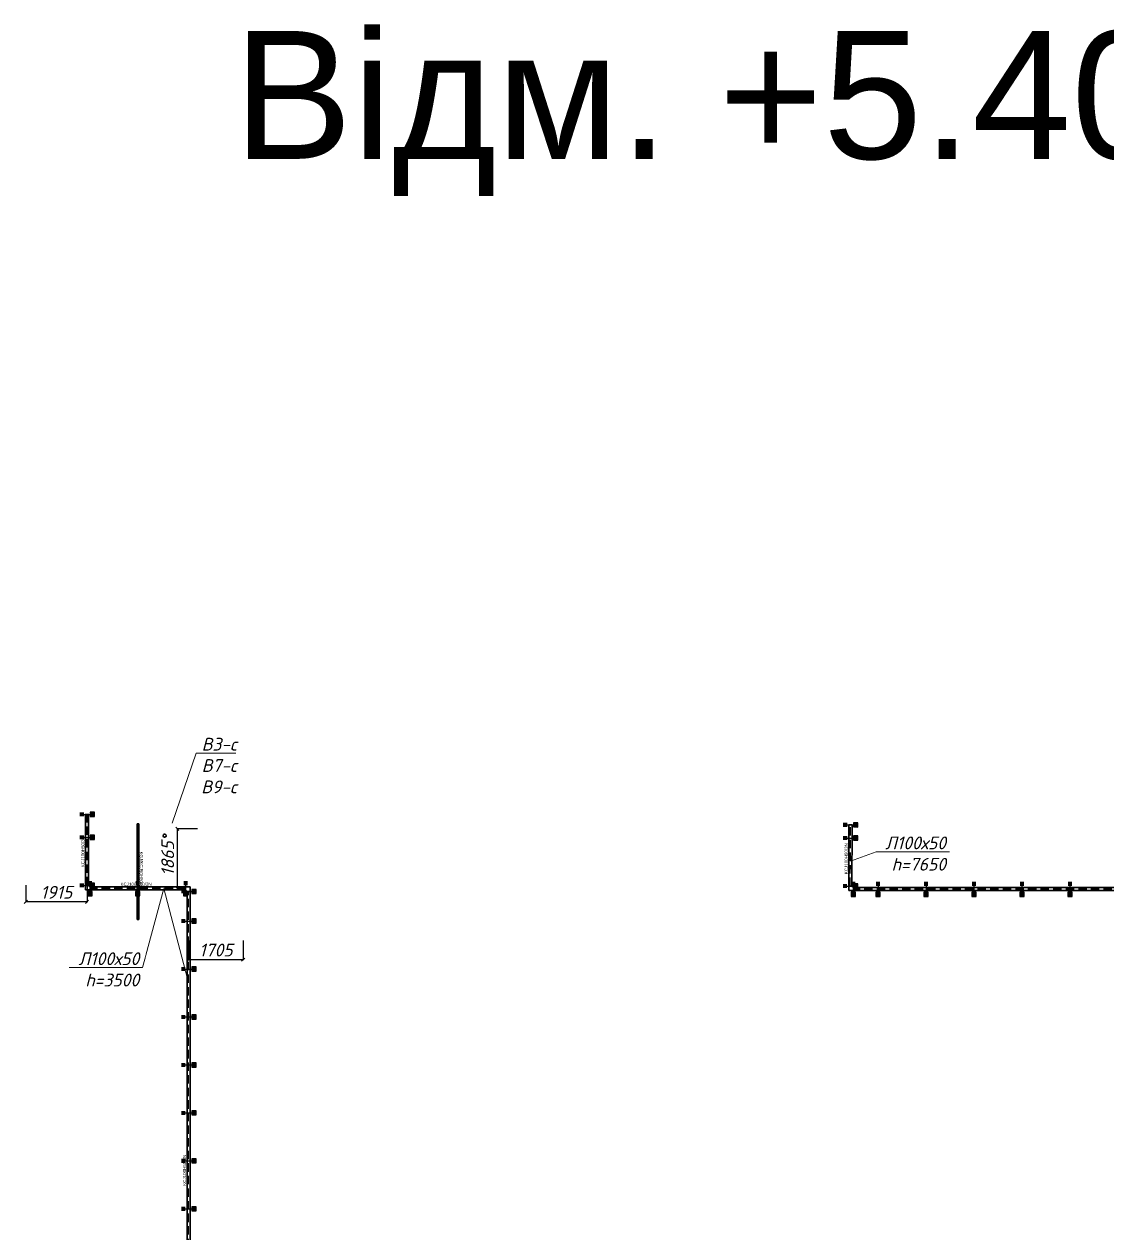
# Model space of a CAD drawing. Extents: x 221643 to 289394, y 86804 to 109436.
# Drawn here: x 245573 to 248958, y 104049 to 107829 of the extents above; entities that cross this region are included whole.
import ezdxf
from ezdxf import colors
from ezdxf.entities.mleader import LeaderData, LeaderLine
from ezdxf.math import Vec2, Vec3

# ---------------------------------------------------------------- set-up
doc = ezdxf.new("R2010")
doc.units = 0
doc.linetypes.add('DASHED2', pattern=[0.375, 0.25, -0.125])
doc.layers.get('Defpoints').update_dxf_attribs({"color": 140})
doc.layers.add('BAKS_opis', color=7, linetype='Continuous')
doc.layers.add("E_Прив'язки", color=24, linetype='Continuous')
for name, color, linetype, lineweight in [('E_В лотку', 5, 'Kabl_in_Lotok', 30), ('E_Лотки', 5, 'Continuous', 30), ('E_Позначення', 7, 'Continuous', 15)]:
    doc.layers.add(name, color=color, linetype=linetype, lineweight=lineweight)
doc.layers.add('E_Лотки_опори_опуски', color=2, linetype='Continuous', plot=False)
doc.styles.add('GENERATED_STYLE_1', font='arial.ttf')
doc.styles.add('GOST 2.304', font='isocpeui.ttf')
doc.styles.add('ROMANS', font='ROMANS')
doc.styles.get("Standard").update_dxf_attribs({"font": 'arial.ttf'})
doc.styles.add('ГОСТ 2.304', font='isocpeui.ttf')
doc.linetypes.add('Kabl_in_Lotok', pattern='A,10,[130,ltypeshp.shx,S=1,R=0,X=0,Y=0],1,[130,ltypeshp.shx,S=1,R=90,X=0,Y=-1],1,[130,ltypeshp.shx,S=1,R=0,X=0,Y=0],10', length=22)
doc.dimstyles.new('ISO-25', dxfattribs={"dimtxt": 2.5, "dimasz": 2.5, "dimexe": 1.25, "dimexo": 0.625, "dimtad": 1, "dimtxsty": 'Standard', "dimcen": 2.5, "dimadec": 0, "dimazin": 0, "dimtfac": 1, "dimtmove": 0, "dimatfit": 3, "dimfxl": 1, "dimarcsym": 0})

# ---------------------------------------------------------------- blocks, each defined once
blk = doc.blocks.new('_None')
blk = doc.blocks.new('A$C7FF703E6')
at = {"linetype": 'Continuous'}
for p, q in [((0, 145), (100, 145)), ((0, 145), (0, 0)), ((100, 145), (145, 100)), ((145, 100), (145, 0)), ((145, 0), (0, 0))]:
    blk.add_line(p, q, dxfattribs=at)
blk = doc.blocks.new('KK___100')
at = {"xscale": 0.1, "yscale": 0.1, "zscale": 0.1, "rotation": 270}
blk.add_blockref('A$C7FF703E6', (-5, 14.5), dxfattribs=at)
at = {"style": 'ROMANS', "flags": 9}
for tag, p in [('SYMBOL', (-1386.7, 2120.9)), ('ID', (-1386.4, 2120.9)), ('NAME', (-1386.1, 2120.9)), ('TYP', (-1385.8, 2120.9)), ('LENGTH', (-1385.4, 2120.9)), ('ATT_1', (-1385.1, 2120.9)), ('ATT_2', (-1384.8, 2120.9)), ('ATT_3', (-1384.4, 2120.9)), ('ATT_4', (-1384, 2120.9)), ('ATT_5', (-1383.7, 2120.9)), ('LUSTRO', (-1383.3, 2120.9)), ('P1', (-1383, 2120.9)), ('P2', (-1382.7, 2120.9)), ('AN', (-1382.4, 2120.9))]:
    blk.add_attdef(tag, p, '', height=0.3, rotation=90, dxfattribs=at)
blk = doc.blocks.new('BAKS_443')
at = {"layer": 'BAKS_opis', "linetype": 'DASHED2', "ltscale": 105}
blk.add_line((0, 0), (0, 1742.7), dxfattribs=at)
at = {"layer": 'E_Лотки'}
for points in [[(5, 0), (5, 1742.7), (-5, 1742.7), (-5, 0)], [(-5, 0), (-5, 1742.7), (5, 1742.7), (5, 0)], [(-5, 0), (-5, 1742.7), (-5, 1742.7), (-5, 0)], [(5, 0), (5, 1742.7), (5, 1742.7), (5, 0)]]:
    blk.add_3dface(points, dxfattribs=at)
at = {"flags": 1}
for tag, p in [('ATT_2', (0, 1752.2)), ('ATT_3', (0, 1752.2)), ('ATT_1', (0, 1752.2)), ('ATT_4', (0, 1752.2)), ('ATT_5', (0, 1752.2)), ('AN', (0, 1752.2)), ('TYP', (0, 1752.2)), ('P2X', (0, 1752.2)), ('P2Y', (0, 1752.2)), ('NAME', (0, 1752.2)), ('P1X', (0, 1752.2)), ('P1Y', (0, 1752.2)), ('ID', (-5, 0)), ('LENGTH', (0, 0))]:
    blk.add_attdef(tag, p, '', height=2.5, dxfattribs=at)
at = {"layer": 'BAKS_opis'}
blk.add_attdef('SYMBOL', (-8, 822.1), '', height=10, rotation=90, dxfattribs=at)
blk = doc.blocks.new('BAKS_634')
at = {"layer": 'BAKS_opis', "linetype": 'DASHED2', "ltscale": 105}
blk.add_line((0, 0), (0, -300), dxfattribs=at)
at = {"layer": 'E_Лотки_опори_опуски'}
for points in [[(-2.5, 0), (-2.5, -300), (2.5, -300), (2.5, 0)], [(-2.5, 0), (-2.5, -300), (-2.5, -300), (-2.5, 0)], [(2.5, 0), (2.5, -300), (-2.5, -300), (-2.5, 0)], [(2.5, 0), (2.5, -300), (2.5, -300), (2.5, 0)]]:
    blk.add_3dface(points, dxfattribs=at)
at = {"flags": 1}
for tag, p in [('LENGTH', (0, 0)), ('ID', (2.5, 0)), ('ATT_1', (0, -300)), ('ATT_2', (0, -300)), ('ATT_3', (0, -300)), ('ATT_4', (0, -300)), ('ATT_5', (0, -300)), ('AN', (0, -300)), ('TYP', (0, -300)), ('NAME', (0, -300)), ('P1X', (0, -300)), ('P2X', (0, -300)), ('P1Y', (0, -300)), ('P2Y', (0, -300)), ('LUSTRO', (0, -300))]:
    blk.add_attdef(tag, p, '', height=2.5, dxfattribs=at)
at = {"layer": 'BAKS_opis'}
blk.add_attdef('SYMBOL', (5.5, -87), '', height=10, rotation=270, dxfattribs=at)
blk = doc.blocks.new('BAKS_820')
at = {"layer": 'BAKS_opis', "linetype": 'DASHED2', "ltscale": 105}
blk.add_line((0, 0), (0, 221.9), dxfattribs=at)
at = {"layer": 'E_Лотки'}
for points in [[(5, 0), (5, 221.9), (-5, 221.9), (-5, 0)], [(-5, 0), (-5, 221.9), (5, 221.9), (5, 0)], [(-5, 0), (-5, 221.9), (-5, 221.9), (-5, 0)], [(5, 0), (5, 221.9), (5, 221.9), (5, 0)]]:
    blk.add_3dface(points, dxfattribs=at)
at = {"flags": 1}
for tag, p in [('ATT_1', (0, 221.9)), ('ATT_2', (0, 221.9)), ('ATT_3', (0, 221.9)), ('ATT_4', (0, 221.9)), ('ATT_5', (0, 221.9)), ('AN', (0, 221.9)), ('TYP', (0, 221.9)), ('NAME', (0, 221.9)), ('P1X', (0, 221.9)), ('P2X', (0, 221.9)), ('P1Y', (0, 221.9)), ('P2Y', (0, 221.9)), ('LUSTRO', (0, 221.9)), ('ID', (-5, 0)), ('LENGTH', (0, 0))]:
    blk.add_attdef(tag, p, '', height=2.5, dxfattribs=at)
at = {"layer": 'BAKS_opis'}
blk.add_attdef('SYMBOL', (-8, 56.9), '', height=10, rotation=90, dxfattribs=at)
blk = doc.blocks.new('_Oblique')
at = {"color": 0, "linetype": 'ByBlock', "lineweight": -2}
blk.add_line((-0.5, -0.5), (0.5, 0.5), dxfattribs=at)
blk = doc.blocks.new('*D413')
at = {"layer": 'Defpoints', "color": 0, "transparency": 16777216}
for p in [(245578.1, 105136.1), (245769.7, 105136.1), (245578.1, 105084.3)]:
    blk.add_point(p, dxfattribs=at)
at = {"layer": "E_Прив'язки", "color": 0, "lineweight": -2, "transparency": 16777216}
for p, q in [((245578.1, 105136.1), (245578.1, 105083)), ((245769.7, 105136.1), (245769.7, 105083)), ((245769.7, 105084.3), (245578.1, 105084.3))]:
    blk.add_line(p, q, dxfattribs=at)
at = {"layer": "E_Прив'язки", "color": 0, "lineweight": -2, "transparency": 16777216, "xscale": 10, "yscale": 10, "zscale": 10, "rotation": 180}
blk.add_blockref('_Oblique', (245578.1, 105084.3), dxfattribs=at)
at = {"layer": "E_Прив'язки", "color": 0, "lineweight": -2, "transparency": 16777216, "xscale": 10, "yscale": 10, "zscale": 10}
blk.add_blockref('_Oblique', (245769.7, 105084.3), dxfattribs=at)
at = {"layer": "E_Прив'язки", "color": 0, "transparency": 16777216, "insert": (245673.9, 105114.3), "char_height": 40, "attachment_point": 5, "style": 'GOST 2.304', "bg_fill": 3, "box_fill_scale": 1.1, "bg_fill_color": 256, "bg_fill_true_color": 13158600, "bg_fill_transparency": 0}
blk.add_mtext('1915', dxfattribs=at)
blk = doc.blocks.new('*D414')
at = {"layer": 'Defpoints', "color": 0, "transparency": 16777216}
for p in [(246052, 105312.9), (246115.2, 105312.9), (246077.9, 105126.6)]:
    blk.add_point(p, dxfattribs=at)
at = {"layer": "E_Прив'язки", "color": 0, "lineweight": -2, "transparency": 16777216}
for p, q in [((246115.2, 105312.9), (246050.7, 105312.9)), ((246052, 105126.6), (246052, 105312.9)), ((246077.9, 105126.6), (246050.7, 105126.6))]:
    blk.add_line(p, q, dxfattribs=at)
at = {"layer": "E_Прив'язки", "color": 0, "lineweight": -2, "transparency": 16777216, "xscale": 10, "yscale": 10, "zscale": 10}
for p, rotation in [((246052, 105312.9), 90), ((246052, 105126.6), 270)]:
    blk.add_blockref('_Oblique', p, dxfattribs=dict(at, rotation=rotation))
at = {"layer": "E_Прив'язки", "color": 0, "transparency": 16777216, "insert": (246022, 105219.7), "char_height": 40, "attachment_point": 5, "rotation": 90, "style": 'GOST 2.304', "bg_fill": 3, "box_fill_scale": 1.1, "bg_fill_color": 256, "bg_fill_true_color": 13158600, "bg_fill_transparency": 0}
blk.add_mtext('1865', dxfattribs=at)
blk = doc.blocks.new('*D415')
at = {"layer": 'Defpoints', "color": 0, "transparency": 16777216}
for p in [(246087.4, 104963.9), (246257.7, 104963.9), (246087.4, 104903.4)]:
    blk.add_point(p, dxfattribs=at)
at = {"layer": "E_Прив'язки", "color": 0, "lineweight": -2, "transparency": 16777216}
for p, q in [((246087.4, 104963.9), (246087.4, 104902.2)), ((246257.7, 104963.9), (246257.7, 104902.2)), ((246257.7, 104903.4), (246087.4, 104903.4))]:
    blk.add_line(p, q, dxfattribs=at)
at = {"layer": "E_Прив'язки", "color": 0, "lineweight": -2, "transparency": 16777216, "xscale": 10, "yscale": 10, "zscale": 10, "rotation": 180}
blk.add_blockref('_Oblique', (246087.4, 104903.4), dxfattribs=at)
at = {"layer": "E_Прив'язки", "color": 0, "lineweight": -2, "transparency": 16777216, "xscale": 10, "yscale": 10, "zscale": 10}
blk.add_blockref('_Oblique', (246257.7, 104903.4), dxfattribs=at)
at = {"layer": "E_Прив'язки", "color": 0, "transparency": 16777216, "insert": (246172.5, 104933.7), "char_height": 40, "attachment_point": 5, "style": 'GOST 2.304', "bg_fill": 3, "box_fill_scale": 1.1, "bg_fill_color": 256, "bg_fill_true_color": 13158600, "bg_fill_transparency": 0}
blk.add_mtext('1705', dxfattribs=at)
blk = doc.blocks.new('BAKS_1666')
at = {"layer": 'BAKS_opis', "linetype": 'DASHED2', "ltscale": 105}
blk.add_line((0, 0), (0.4, 191.1), dxfattribs=at)
at = {"layer": 'E_Лотки'}
for points in [[(5, 0), (5.4, 191.1), (-4.6, 191.1), (-5, 0)], [(-5, 0), (-4.6, 191.1), (5.4, 191.1), (5, 0)], [(-5, 0), (-4.6, 191.1), (-4.6, 191.1), (-5, 0)], [(5, 0), (5.4, 191.1), (5.4, 191.1), (5, 0)]]:
    blk.add_3dface(points, dxfattribs=at)
at = {"flags": 1}
for tag, p in [('TYP', (0.4, 191.1)), ('ATT_1', (0.4, 191.1)), ('ATT_2', (0.4, 191.1)), ('ATT_3', (0.4, 191.1)), ('ATT_4', (0.4, 191.1)), ('ATT_5', (0.4, 191.1)), ('AN', (0.4, 191.1)), ('NAME', (0.4, 191.1)), ('P1X', (0.4, 191.1)), ('P2X', (0.4, 191.1)), ('P1Y', (0.4, 191.1)), ('P2Y', (0.4, 191.1)), ('LUSTRO', (0.4, 191.1)), ('ID', (-5, -9.5)), ('LENGTH', (0, -9.5))]:
    blk.add_attdef(tag, p, '', height=2.5, dxfattribs=at)
at = {"layer": 'BAKS_opis'}
blk.add_attdef('SYMBOL', (-7.9, 36.8), '', height=10, rotation=89.8896, dxfattribs=at)
blk = doc.blocks.new('BAKS_1667')
at = {"layer": 'BAKS_opis', "linetype": 'DASHED2', "ltscale": 105}
blk.add_line((0, 0), (-2777.2, 0), dxfattribs=at)
at = {"layer": 'E_Лотки'}
for points in [[(0, 5), (-2777.2, 5), (-2777.2, -5), (0, -5)], [(0, 5), (-2777.2, 5), (-2777.2, 5), (0, 5)], [(0, -5), (-2777.2, -5), (-2777.2, 5), (0, 5)], [(0, -5), (-2777.2, -5), (-2777.2, -5), (0, -5)]]:
    blk.add_3dface(points, dxfattribs=at)
at = {"flags": 1}
for tag, p in [('TYP', (-2786.7, 0)), ('ATT_1', (-2786.7, 0)), ('ATT_2', (-2786.7, 0)), ('ATT_3', (-2786.7, 0)), ('ATT_4', (-2786.7, 0)), ('ATT_5', (-2786.7, 0)), ('AN', (-2786.7, 0)), ('NAME', (-2786.7, 0)), ('P1X', (-2786.7, 0)), ('P2X', (-2786.7, 0)), ('P1Y', (-2786.7, 0)), ('P2Y', (-2786.7, 0)), ('LENGTH', (9.5, 0)), ('ID', (9.5, -5))]:
    blk.add_attdef(tag, p, '', height=2.5, dxfattribs=at)
at = {"layer": 'BAKS_opis'}
blk.add_attdef('SYMBOL', (-1442.6, 8), '', height=10, rotation=0, dxfattribs=at)
blk = doc.blocks.new('BAKS_1687')
at = {"layer": 'BAKS_opis', "linetype": 'DASHED2', "ltscale": 105}
blk.add_line((0, 0), (-298.7, 0), dxfattribs=at)
at = {"layer": 'E_Лотки'}
for points in [[(0, 5), (-298.7, 5), (-298.7, -5), (0, -5)], [(0, 5), (-298.7, 5), (-298.7, 5), (0, 5)], [(0, -5), (-298.7, -5), (-298.7, 5), (0, 5)], [(0, -5), (-298.7, -5), (-298.7, -5), (0, -5)]]:
    blk.add_3dface(points, dxfattribs=at)
at = {"flags": 1}
for tag, p in [('TYP', (-298.7, 0)), ('ATT_1', (-298.7, 0)), ('ATT_2', (-298.7, 0)), ('ATT_3', (-298.7, 0)), ('ATT_4', (-298.7, 0)), ('ATT_5', (-298.7, 0)), ('AN', (-298.7, 0)), ('NAME', (-298.7, 0)), ('P1X', (-298.7, 0)), ('P2X', (-298.7, 0)), ('P1Y', (-298.7, 0)), ('P2Y', (-298.7, 0)), ('LUSTRO', (-298.7, 0)), ('LENGTH', (0, 0)), ('ID', (0, -5))]:
    blk.add_attdef(tag, p, '', height=2.5, dxfattribs=at)
at = {"layer": 'BAKS_opis'}
blk.add_attdef('SYMBOL', (-203.4, 8), '', height=10, rotation=0, dxfattribs=at)
blk = doc.blocks.new('podpora_200')
for points in [[(-6.5, 10), (0, 10), (6.5, 10), (6.5, 23.1), (-6.5, 23.1)], [(-6.5, -23.1), (6.5, -23.1), (6.5, -10), (-6.5, -10)]]:
    blk.add_hatch(color=256).paths.add_polyline_path(points)
blk.add_line((0, 10), (0, -10))
blk.add_lwpolyline([(-6.5, -23.1), (6.5, -23.1), (6.5, -10), (-6.5, -10)], close=True)
at = {"style": 'ROMANS', "flags": 9}
for tag, p in [('SYMBOL', (3.3, 14.9)), ('TYP', (3.3, 13.9)), ('ATT_1', (3.3, 13.2)), ('ATT_2', (3.3, 12.9)), ('ATT_3', (3.3, 12.5)), ('ATT_4', (3.3, 12.2)), ('ATT_5', (3.3, 11.8)), ('AN', (3.3, 10.8)), ('ELEM', (3.3, 10.5)), ('ID', (3.3, 14.5)), ('NAME', (3.3, 14.2)), ('LENGTH', (3.3, 13.6)), ('P1', (3.3, 11.4)), ('P2', (3.3, 11.1))]:
    blk.add_attdef(tag, p, '', height=0.3, dxfattribs=at)

msp = doc.modelspace()

# ---------------------------------------------------------------- linework, layer by layer
at = {"layer": 'E_В лотку', "color": 4}
msp.add_circle((246012.2786, 105291.3552), 5, dxfattribs=at)

# ---------------------------------------------------------------- block references
at = {"layer": 'E_Лотки'}
for name, p in [('BAKS_820', (245769.6584, 105136.0508)), ('BAKS_1666', (248156.1064, 105133.9301)), ('BAKS_1667', (250942.8379, 105124.4301)), ('BAKS_443', (246087.3896, 103374.3242))]:
    msp.add_blockref(name, p, dxfattribs=at).add_auto_attribs({'SYMBOL': 'KCJ100H50/3N'})
at = {"layer": 'E_Лотки', "rotation": 89.9999999999927}
for p in [(245779.1584, 105126.5508), (248165.588, 105124.4301)]:
    msp.add_blockref('KK___100', p, dxfattribs=at)
at = {"layer": 'E_Лотки', "xscale": -1, "rotation": 359.9999999999963}
msp.add_blockref('KK___100', (246087.3896, 105117.0508), dxfattribs=at)
at = {"layer": 'E_Лотки_опори_опуски'}
for p, rotation in [((245769.6584, 105357.909), 90), ((248156.4745, 105325.0283), 89.88961762677734), ((245769.6584, 105286.0508), 90), ((248156.3953, 105283.9298), 89.88961762677734), ((248156.1064, 105133.9301), 89.88961762677734), ((246087.3896, 105024.3242), 90), ((246087.3896, 104724.3242), 90), ((246087.3896, 104574.3242), 90), ((246087.3896, 104424.3242), 90), ((246087.3896, 104274.3242), 90), ((246087.3896, 104124.3242), 90)]:
    msp.add_blockref('podpora_200', p, dxfattribs=dict(at, rotation=rotation))
msp.add_blockref('BAKS_634', (245929.0081, 105328.909), dxfattribs=at).add_auto_attribs({'SYMBOL': 'KGJ/KCJ50H50/3'})
for p in [(245927.8896, 105126.5508), (248165.588, 105124.4301), (248242.8379, 105124.4301), (248392.8379, 105124.4301), (248542.8379, 105124.4301), (248692.8379, 105124.4301), (248842.8379, 105124.4301)]:
    msp.add_blockref('podpora_200', p, dxfattribs=at)

# ---------------------------------------------------------------- texts
at = {"color": 3, "insert": (248973.6772, 107547.7679), "char_height": 400, "attachment_point": 5, "style": 'GENERATED_STYLE_1'}
msp.add_mtext_dynamic_manual_height_columns('Відм. +5.400 (+4.600)', width=11868.011259, gutter_width=0.1, heights=[0], dxfattribs=at)

# ---------------------------------------------------------------- next in the draw order: dimensions: what is measured, and where the dimension line sits
at = {"layer": "E_Прив'язки"}
dim = msp.add_linear_dim(base=(246051.9873, 105312.909), p1=(246077.8896, 105126.5508), p2=(246115.1584, 105312.909), angle=90, dimstyle='ISO-25', override={"dimtxt": 40, "dimasz": 10, "dimexo": 0, "dimgap": 10, "dimlfac": 10, "dimrnd": 5, "dimtxsty": 'GOST 2.304', "dimblk1": 'Oblique', "dimblk2": 'Oblique', "dimsah": 1, "dimfxl": 1.25, "dimtfill": 1}, dxfattribs=at)
dim.commit()
dim.dimension.update_dxf_attribs({"geometry": '*D414', "text_midpoint": (246021.9873, 105219.7299)})
dim = msp.add_linear_dim(base=(245578.1273, 105084.2515), p1=(245769.6584, 105136.0508), p2=(245578.1273, 105136.0508), dimstyle='ISO-25', override={"dimtxt": 40, "dimasz": 10, "dimexo": 0, "dimgap": 10, "dimlfac": 10, "dimrnd": 5, "dimtxsty": 'GOST 2.304', "dimblk1": 'Oblique', "dimblk2": 'Oblique', "dimsah": 1, "dimfxl": 1.25, "dimtfill": 1}, dxfattribs=at)
dim.commit()
dim.dimension.update_dxf_attribs({"geometry": '*D413', "text_midpoint": (245673.8929, 105114.2515)})
dim = msp.add_linear_dim(base=(246087.3896, 104903.4313), p1=(246257.6584, 104963.9072), p2=(246087.3896, 104963.9072), dimstyle='ISO-25', override={"dimtxt": 40, "dimasz": 10, "dimexo": 0, "dimgap": 10, "dimlfac": 10, "dimrnd": 5, "dimtxsty": 'GOST 2.304', "dimblk1": 'Oblique', "dimblk2": 'Oblique', "dimsah": 1, "dimfxl": 1.25, "dimtfill": 1}, dxfattribs=at)
dim.commit()
dim.dimension.update_dxf_attribs({"geometry": '*D415', "text_midpoint": (246172.524, 104903.4313), "dimtype": 160})

# ---------------------------------------------------------------- next in the draw order: leaders
at = {"layer": 'E_Позначення'}
ml = msp.add_multileader_mtext('Standard', dxfattribs=at)
ml.set_content('Л100х50\\Ph=7650', color=256, style='ГОСТ 2.304')
ml.set_leader_properties(color=256, linetype='ByLayer', lineweight=-1)
ml.set_arrow_properties(name='NONE')
ml.build(insert=Vec2(0, 0))
ml.multileader.update_dxf_attribs({"has_dogleg": 0, "text_left_attachment_type": 6, "text_right_attachment_type": 6, "dogleg_length": 0, "arrow_head_size": 0.1})
ctx = ml.context
ctx.base_point, ctx.char_height, ctx.arrow_head_size, ctx.landing_gap_size, ctx.plane_origin = Vec3(248236.9825, 105240.7212), 40, 0.1, 10, Vec3(250660.589, 104672.2574)
ctx.left_attachment, ctx.right_attachment, ctx.text_align_type = 6, 6, 2
notes = []
notes.append((ctx, [(0, (1, 1, 0), (248236.9825, 105240.7212), (1, 0), 0, [(0, [(248156.2552, 105211.1887)], 0, [])])]))
ctx.mtext.insert, ctx.mtext.alignment, ctx.mtext.flow_direction = Vec3(248455.2249, 105288.7212), 3, 5
ctx.mtext.has_bg_fill, ctx.mtext.bg_color, ctx.mtext.bg_scale_factor, ctx.mtext.bg_transparency, ctx.mtext.use_window_bg_color = 1, -1027028792, 1.5, 0, 1
for ctx, leaders in notes:
    for number, flags, end, landing, length, lines in leaders:
        leader = LeaderData()
        leader.index, (leader.has_last_leader_line, leader.has_dogleg_vector, leader.attachment_direction) = number, flags
        leader.last_leader_point, leader.dogleg_vector, leader.dogleg_length = Vec3(end), Vec3(landing), length
        for number, points, colour, breaks in lines:
            line = LeaderLine()
            line.index, line.vertices, line.color, line.breaks = number, Vec3.list(points), colors.encode_raw_color(colour), breaks
            leader.lines.append(line)
        ctx.leaders.append(leader)

# ---------------------------------------------------------------- next in the draw order: block references
at = {"layer": 'E_Лотки'}
msp.add_blockref('BAKS_1687', (246077.8896, 105126.5508), dxfattribs=at).add_auto_attribs({'SYMBOL': 'KCJ100H50/3N'})
at = {"layer": 'E_Лотки_опори_опуски', "rotation": 90}
for p in [(245769.6584, 105136.0508), (246087.3896, 105117.0508), (246087.3896, 104874.3242)]:
    msp.add_blockref('podpora_200', p, dxfattribs=at)
at = {"layer": 'E_Лотки_опори_опуски'}
for p in [(245779.1584, 105126.5508), (246077.8896, 105126.5508)]:
    msp.add_blockref('podpora_200', p, dxfattribs=at)

# ---------------------------------------------------------------- next in the draw order: leaders
at = {"layer": 'E_Позначення'}
ml = msp.add_multileader_mtext('Standard', dxfattribs=at)
ml.set_content('В3-с\\PВ7-с\\PВ9-с', color=256, style='ГОСТ 2.304')
ml.set_leader_properties(color=256, linetype='ByLayer', lineweight=-1)
ml.set_arrow_properties(name='NONE')
ml.build(insert=Vec2(0, 0))
ml.multileader.update_dxf_attribs({"has_dogleg": 0, "text_left_attachment_type": 6, "text_right_attachment_type": 6, "dogleg_length": 0, "arrow_head_size": 0.1})
ctx = ml.context
ctx.base_point, ctx.char_height, ctx.arrow_head_size, ctx.landing_gap_size, ctx.plane_origin = Vec3(246110.5621, 105549.3511), 40, 0.1, 10, Vec3(248040.7736, 105368.2574)
ctx.left_attachment, ctx.right_attachment, ctx.text_align_type = 6, 6, 2
notes = []
notes.append((ctx, [(0, (1, 1, 0), (246110.5621, 105549.3511), (1, 0), 0, [(0, [(246035.6657, 105330.5478)], 0, [])])]))
ctx.mtext.insert, ctx.mtext.alignment, ctx.mtext.flow_direction = Vec3(246236.8045, 105597.3511), 3, 5
ctx.mtext.has_bg_fill, ctx.mtext.bg_color, ctx.mtext.bg_scale_factor, ctx.mtext.bg_transparency, ctx.mtext.use_window_bg_color = 1, -1027028792, 1.5, 0, 1
for ctx, leaders in notes:
    for number, flags, end, landing, length, lines in leaders:
        leader = LeaderData()
        leader.index, (leader.has_last_leader_line, leader.has_dogleg_vector, leader.attachment_direction) = number, flags
        leader.last_leader_point, leader.dogleg_vector, leader.dogleg_length = Vec3(end), Vec3(landing), length
        for number, points, colour, breaks in lines:
            line = LeaderLine()
            line.index, line.vertices, line.color, line.breaks = number, Vec3.list(points), colors.encode_raw_color(colour), breaks
            leader.lines.append(line)
        ctx.leaders.append(leader)

# ---------------------------------------------------------------- next in the draw order: leaders
ml = msp.add_multileader_mtext('Standard', dxfattribs=at)
ml.set_content('Л100х50\\Ph=3500', color=256, style='ГОСТ 2.304')
ml.set_leader_properties(color=256, linetype='ByLayer', lineweight=-1)
ml.set_arrow_properties(name='NONE')
ml.build(insert=Vec2(0, 0))
ml.multileader.update_dxf_attribs({"has_dogleg": 0, "text_left_attachment_type": 6, "text_right_attachment_type": 6, "dogleg_length": 0, "arrow_head_size": 0.1})
ctx = ml.context
ctx.base_point, ctx.char_height, ctx.arrow_head_size, ctx.landing_gap_size, ctx.plane_origin = Vec3(245714.6992, 104878.5915), 40, 0.1, 10, Vec3(247671.9038, 104304.7543)
ctx.left_attachment, ctx.right_attachment, ctx.text_align_type = 6, 6, 2
notes = []
notes.append((ctx, [(1, (1, 1, 0), (245942.9417, 104878.5915), (-1, 0), 0, [(1, [(246082.3896, 104847.6152), (246009.9509, 105126.5508)], 0, [])])]))
ctx.mtext.insert, ctx.mtext.alignment, ctx.mtext.flow_direction = Vec3(245932.9417, 104926.5915), 3, 5
ctx.mtext.has_bg_fill, ctx.mtext.bg_color, ctx.mtext.bg_scale_factor, ctx.mtext.bg_transparency, ctx.mtext.use_window_bg_color = 1, -1027028792, 1.5, 0, 1
for ctx, leaders in notes:
    for number, flags, end, landing, length, lines in leaders:
        leader = LeaderData()
        leader.index, (leader.has_last_leader_line, leader.has_dogleg_vector, leader.attachment_direction) = number, flags
        leader.last_leader_point, leader.dogleg_vector, leader.dogleg_length = Vec3(end), Vec3(landing), length
        for number, points, colour, breaks in lines:
            line = LeaderLine()
            line.index, line.vertices, line.color, line.breaks = number, Vec3.list(points), colors.encode_raw_color(colour), breaks
            leader.lines.append(line)
        ctx.leaders.append(leader)

doc.saveas('drawing.dxf')
